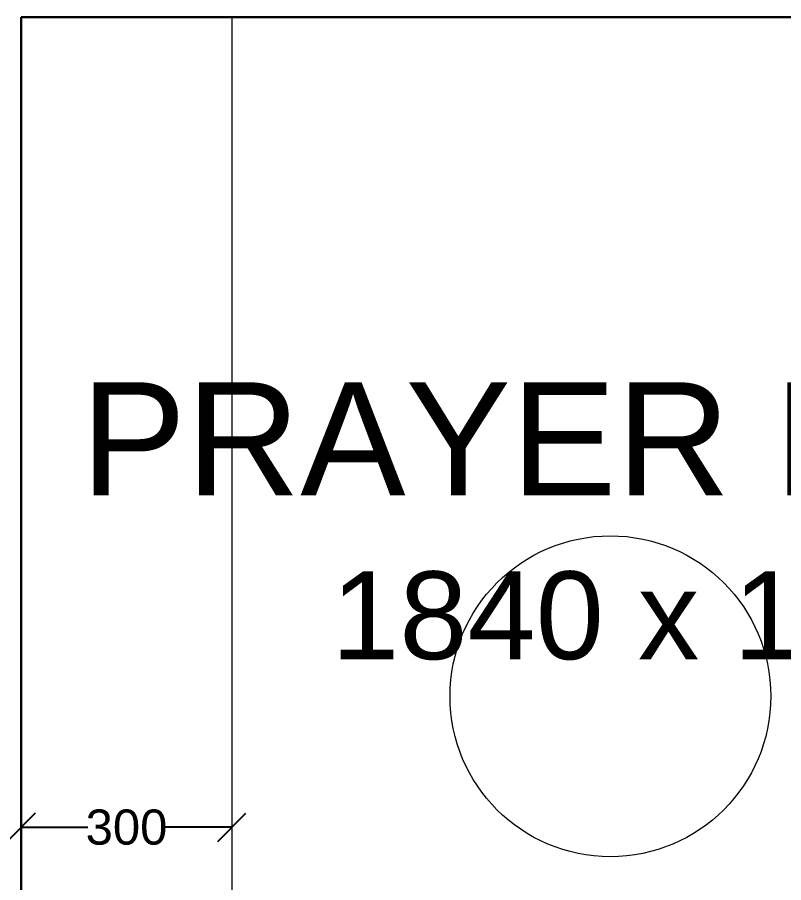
# Model space of a CAD drawing. Header units: millimetres. Extents: x 75500 to 345360, y -224327 to 19532.
# Drawn here: x 127946 to 129038, y -24538 to -23306 of the extents above; entities that cross this region are included whole.
import ezdxf

# ---------------------------------------------------------------- set-up
doc = ezdxf.new("R2010")
doc.units = ezdxf.units.MM
doc.header["$LTSCALE"] = 0.01
doc.layers.add('A- Ele 4', color=250, linetype='Continuous', lineweight=15, true_color=0x333333)
doc.layers.add('A-WALL', color=7, linetype='Continuous', lineweight=30)
doc.layers.add('funiture', color=11, linetype='Continuous', lineweight=5)
doc.styles.add('Arial$001H0', font='arial.ttf')
doc.styles.get("Standard").update_dxf_attribs({"font": 'arial.ttf'})
doc.dimstyles.get("Standard").update_dxf_attribs({"dimtxt": 50, "dimasz": 30, "dimexe": 0.18, "dimexo": 0.0625, "dimgap": 0.09, "dimtad": 0, "dimdec": 0, "dimzin": 0, "dimdsep": 46, "dimtxsty": 'Standard', "dimblk": 'ARCHTICK', "dimtsz": 20, "dimcen": 0.09, "dimse1": 1, "dimse2": 1, "dimadec": 0, "dimazin": 0, "dimtfac": 1, "dimtdec": 4, "dimtofl": 0, "dimtmove": 0, "dimatfit": 3, "dimldrblk": 'ARCHTICK', "dimfxl": 1, "dimtolj": 1, "dimtzin": 0, "dimarcsym": 0})

# ---------------------------------------------------------------- blocks, each defined once
blk = doc.blocks.new('*D61')
at = {"layer": 'Defpoints', "color": 0, "transparency": 16777216}
for p in [(128251.9, -24459.3), (127951.9, -24517.8), (128251.9, -24517.8)]:
    blk.add_point(p, dxfattribs=at)
at = {"layer": 'funiture', "color": 0, "lineweight": -2, "transparency": 16777216}
for p, q in [((127971.9, -24439.3), (127931.9, -24479.3)), ((128231.9, -24479.3), (128271.9, -24439.3)), ((127951.9, -24459.3), (128046.7, -24459.3)), ((128251.9, -24459.3), (128157.2, -24459.3))]:
    blk.add_line(p, q, dxfattribs=at)
at = {"layer": 'funiture', "color": 0, "transparency": 16777216, "insert": (128101.9, -24459.3), "char_height": 50, "attachment_point": 5}
blk.add_mtext('\\A1;300', dxfattribs=at)
blk = doc.blocks.new('_ARCHTICK')
at = {"color": 0, "linetype": 'ByBlock', "const_width": 0.15}
blk.add_lwpolyline([(-0.5, -0.5), (0.5, 0.5)], dxfattribs=at)

msp = doc.modelspace()

# ---------------------------------------------------------------- linework, layer by layer
at = {"layer": 'A- Ele 4'}
msp.add_line((128251.9, -23305.7), (128251.9, -25189.3), dxfattribs=at)
at = {"layer": 'A-WALL'}
for q in [(127951.9, -25189.3), (129793.2, -23305.7)]:
    msp.add_line((127951.9, -23305.7), q, dxfattribs=at)
at = {"layer": 'funiture'}
msp.add_circle((128791.3, -24272.7), 228.5, dxfattribs=at)

# ---------------------------------------------------------------- texts
at = {"color": 7, "style": 'Arial$001H0'}
for s, height, p in [('PRAYER ROOM ', 161.11, (128036.8, -23986.7)), ('1840 x 1885', 125, (128393.6, -24219.9))]:
    msp.add_text(s, height=height, dxfattribs=at).set_placement(p)

# ---------------------------------------------------------------- dimensions: what is measured, and where the dimension line sits
at = {"layer": 'funiture'}
dim = msp.add_aligned_dim(p1=(127951.9, -24517.8), p2=(128251.9, -24517.8), distance=58.5, dimstyle='Standard', dxfattribs=at)
dim.commit()
dim.dimension.update_dxf_attribs({"geometry": '*D61', "text_midpoint": (128101.9, -24459.3)})

doc.saveas('drawing.dxf')
